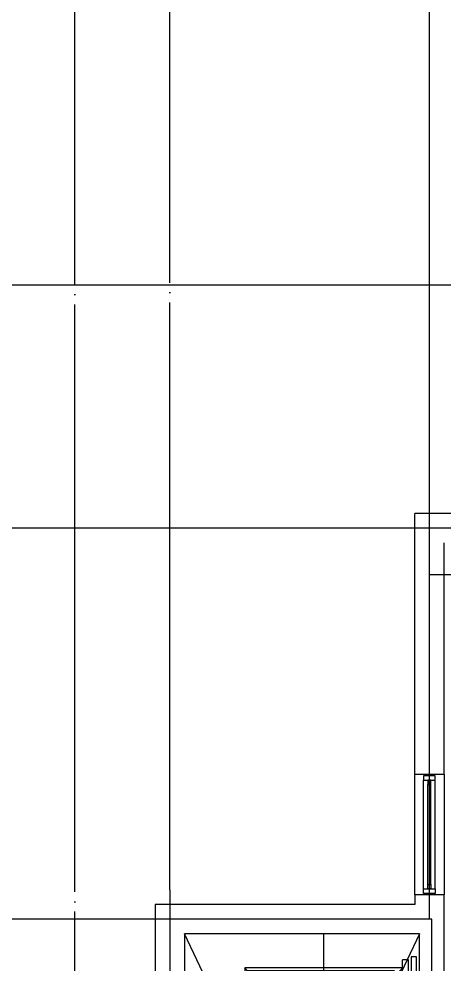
# Model space of a CAD drawing. Header units: millimetres. Extents: x 7086022 to 7120578, y 229555 to 276126.
# Drawn here: x 7101103 to 7105443, y 254947 to 264600 of the extents above; entities that cross this region are included whole.
import ezdxf

# ---------------------------------------------------------------- set-up
doc = ezdxf.new("R2010")
doc.units = ezdxf.units.MM
doc.header["$LTSCALE"] = 100
doc.linetypes.add('C-302-C-TF_84C+84D+84C$0$CEN', pattern=[62, 60, -1, 0, -1])
doc.linetypes.add('CEN', pattern=[62, 60, -1, 0, -1])
doc.layers.get('Defpoints').update_dxf_attribs({"color": 149})
for name, color, linetype in [('BP', 7, 'Continuous'), ('C-302-C-TF_84C+84D+84C$0$CEN', 1, 'C-302-C-TF_84C+84D+84C$0$CEN'), ('C-302-C-TF_84C+84D+84C$0$COL', 2, 'Continuous'), ('C-302-C-TF_84C+84D+84C$0$ELE4', 4, 'Continuous'), ('C-302-C-TF_84C+84D+84C$0$ELEV', 4, 'Continuous'), ('C-302-C-TF_84C+84D+84C$0$S-구조선', 4, 'Continuous'), ('C-302-C-TF_84C+84D+84C$0$WIN', 4, 'Continuous'), ('CEN', 1, 'CEN')]:
    doc.layers.add(name, color=color, linetype=linetype)

# ---------------------------------------------------------------- blocks, each defined once
blk = doc.blocks.new('C-302-C-TF_84C+84D+84C$0$ELEV.17_2550_2450')
at = {"layer": 'C-302-C-TF_84C+84D+84C$0$ELEV', "color": 1}
for p, q in [((0, 0), (0, -2400)), ((1275, -1420), (-1275, -1420))]:
    blk.add_line(p, q, dxfattribs=at)
at = {"layer": 'C-302-C-TF_84C+84D+84C$0$ELEV'}
for p, q in [((-930, -2225), (930, -615)), ((930, -2225), (-930, -615)), ((-1010, -2225), (1010, -2225)), ((-1010, -2285), (-1010, -2225)), ((-1010, -2285), (1010, -2285)), ((1010, -2285), (1010, -2225))]:
    blk.add_line(p, q, dxfattribs=at)
for points in [[(500, -330), (-500, -330), (-500, -540), (500, -540)], [(-930, -2225), (930, -2225), (930, -615), (-930, -615)], [(1040, -2315), (-1040, -2315), (-1040, -2370), (1040, -2370)], [(-2, -2269), (-470, -2269), (-470, -2229), (-2, -2229)], [(2, -2269), (470, -2269), (470, -2229), (2, -2229)], [(-2, -2366), (-470, -2366), (-470, -2326), (-2, -2326)], [(2, -2366), (470, -2366), (470, -2326), (2, -2326)]]:
    blk.add_lwpolyline(points, close=True, dxfattribs=at)
for points in [[(450, -2225), (450, -2145), (900, -2145), (900, -645), (-900, -645), (-900, -2145), (-450, -2145), (-450, -2225)], [(-485, -2440), (-485, -2450), (-450, -2450), (-450, -2400), (-485, -2400), (-485, -2410)], [(485, -2440), (485, -2450), (450, -2450), (450, -2400), (485, -2400), (485, -2410)]]:
    blk.add_lwpolyline(points, dxfattribs=at)
at = {"layer": 'Defpoints'}
for p, q in [((-500, -2400), (-500, -2525)), ((500, -2400), (500, -2525))]:
    blk.add_line(p, q, dxfattribs=at)
blk.add_lwpolyline([(-1275, -2400), (1275, -2400), (1275, 0), (-1275, 0)], close=True, dxfattribs=at)
blk = doc.blocks.new('C-302-C-TF_84C+84D+84C$0$W-C_1200')
at = {"layer": 'C-302-C-TF_84C+84D+84C$0$WIN', "color": 8}
for p, q in [((1170, 60), (60, 60)), ((1125, 15), (105, 15)), ((1170, -60), (60, -60)), ((1125, 0), (105, 0)), ((1125, -15), (105, -15))]:
    blk.add_line(p, q, dxfattribs=at)
at = {"layer": 'C-302-C-TF_84C+84D+84C$0$WIN'}
for points in [[(15, -60), (60, -60), (60, 60), (15, 60)], [(60, -15), (105, -15), (105, 15), (60, 15)], [(1170, -15), (1125, -15), (1125, 15), (1170, 15)], [(1215, -60), (1170, -60), (1170, 60), (1215, 60)]]:
    blk.add_lwpolyline(points, close=True, dxfattribs=at)
blk = doc.blocks.new('C-302-C-TF_84C+84D+84C$0$S-구조선')
at = {"layer": 'C-302-C-TF_84C+84D+84C$0$S-구조선'}
for p, q in [((-2800, 6755), (-2800, 5525)), ((-2500, 5525), (-2500, 6755))]:
    blk.add_line(p, q, dxfattribs=at)
at = {"layer": 'C-302-C-TF_84C+84D+84C$0$S-구조선', "color": 1}
for p, q in [((-2550, 5125), (-150, 125)), ((-2550, 125), (-150, 5125))]:
    blk.add_line(p, q, dxfattribs=at)
blk = doc.blocks.new('C-302-C-TF_84C+84D+84C', base_point=(0, 0))
at = {"layer": 'C-302-C-TF_84C+84D+84C$0$CEN'}
for p, q in [((-6995, 1395), (-6995, 5690)), ((-5070, 5390), (-7295, 5390)), ((-6995, 4915), (-2980, 4915)), ((-9645, 1695), (-9645, -4675)), ((-6970, 1395), (-9945, 1395)), ((-6970, -3880), (-6970, 1395))]:
    blk.add_line(p, q, dxfattribs=at)
at = {"layer": 'C-302-C-TF_84C+84D+84C$0$COL'}
for p, q in [((-7145, 2875), (-7145, 5540)), ((-6845, 2875), (-6845, 5240)), ((-6845, 2875), (-7145, 2875)), ((-6845, 1645), (-7145, 1645)), ((-7145, 1645), (-7145, 1545)), ((-6845, 520), (-6845, 1645)), ((-7145, 1545), (-9795, 1545)), ((-9795, 1545), (-9795, -4525)), ((-7095, 1245), (-9495, 1245)), ((-9495, 1245), (-9495, -3755)), ((-7095, 470), (-7095, 1245))]:
    blk.add_line(p, q, dxfattribs=at)
blk.add_lwpolyline([(-5070, 6070), (-5070, 5540), (-7145, 5540)], dxfattribs=at)
at = {"layer": 'C-302-C-TF_84C+84D+84C$0$ELE4'}
for p, q in [((-7145, 1645), (-7145, 2875)), ((-6845, 2875), (-6845, 1645))]:
    blk.add_line(p, q, dxfattribs=at)
at = {"layer": 'C-302-C-TF_84C+84D+84C$0$ELEV', "rotation": 90}
blk.add_blockref('C-302-C-TF_84C+84D+84C$0$ELEV.17_2550_2450', (-9495, -30), dxfattribs=at)
at = {"layer": 'C-302-C-TF_84C+84D+84C$0$S-구조선', "xscale": -1}
blk.add_blockref('C-302-C-TF_84C+84D+84C$0$S-구조선', (-9645, -3880), dxfattribs=at)
at = {"layer": 'C-302-C-TF_84C+84D+84C$0$WIN', "rotation": 270}
blk.add_blockref('C-302-C-TF_84C+84D+84C$0$W-C_1200', (-6995, 2875), dxfattribs=at)
blk = doc.blocks.new('DIM-302-TF')
at = {"layer": 'CEN'}
for p, q in [((16000, -26990), (16000, -3600)), ((16970, -20770), (16970, -3600)), ((19620, -16775), (19620, -3600)), ((21115, -14595), (3600, -14595)), ((19320, -17075), (3600, -17075)), ((16670, -21070), (3600, -21070))]:
    blk.add_line(p, q, dxfattribs=at)

msp = doc.modelspace()

# ---------------------------------------------------------------- block references
at = {"layer": 'BP'}
msp.add_blockref('C-302-C-TF_84C+84D+84C', (7112288.1, 254009.9), dxfattribs=at)
at = {"layer": 'CEN'}
msp.add_blockref('DIM-302-TF', (7085673.1, 276474.9), dxfattribs=at)

doc.saveas('drawing.dxf')
